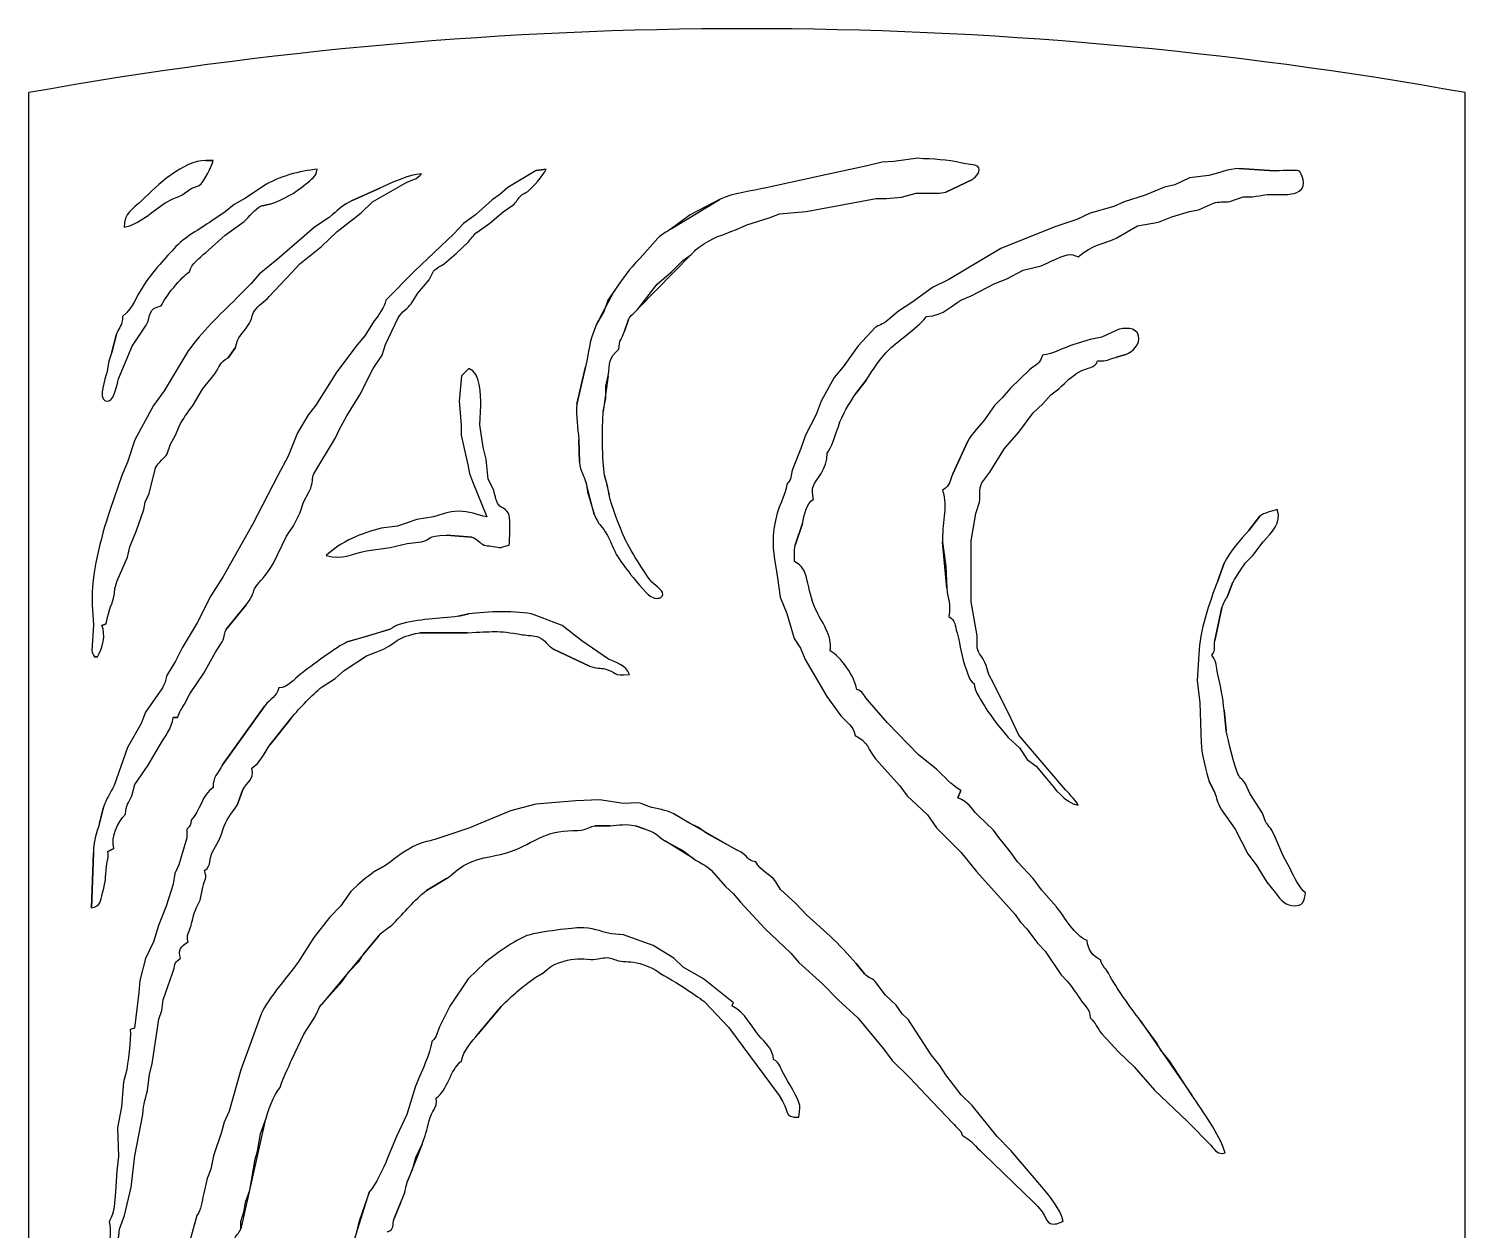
# Model space of a CAD drawing. Header units: inches. Extents: x -30 to 210, y -30 to 170.
# Drawn here: x 150 to 210, y 119.8 to 170 of the extents above; entities that cross this region are included whole.
import ezdxf

# ---------------------------------------------------------------- set-up
doc = ezdxf.new("R2010")
doc.units = ezdxf.units.IN
doc.header["$MEASUREMENT"] = 0

# ---------------------------------------------------------------- blocks, each defined once
blk = doc.blocks.new('2018-03-03 Embellishment 04')
at = {"color": 7}
for p, q in [((66.01723, 1905.247924), (62.01723, 1905.247924)), ((62.01723, 1905.247924), (62.01723, 1905.247924)), ((62.01723, 1905.247924), (66.01723, 1905.247924)), ((426.017232, 1904.207924), (418.017232, 1902.271924)), ((432.417232, 1904.671924), (426.017232, 1904.207924)), ((445.217232, 1906.343924), (432.417232, 1904.671924)), ((239.753232, 1899.759924), (224.601232, 1890.671924)), ((245.217232, 1900.447924), (239.753232, 1899.759924)), ((239.753232, 1899.759924), (245.217232, 1900.447924)), ((239.753232, 1899.759924), (239.753232, 1899.759924)), ((395.617232, 1897.471924), (363.617232, 1890.407924)), ((418.017232, 1902.271924), (395.617232, 1897.471924)), ((460.417232, 1888.207924), (474.777232, 1895.023924)), ((474.777232, 1895.023924), (460.417232, 1888.207924)), ((591.617232, 1895.807924), (583.617232, 1892.007924)), ((602.017232, 1897.167924), (591.617232, 1895.807924)), ((637.217232, 1899.543924), (618.017232, 1900.911924)), ((618.017232, 1900.911924), (637.217232, 1899.543924)), ((49.14523, 1886.583924), (54.08923, 1890.175924)), ((54.08923, 1890.175924), (58.42523, 1891.679924)), ((93.217232, 1891.567924), (83.393232, 1884.895924)), ((93.217232, 1891.567924), (93.217232, 1891.567924)), ((93.217232, 1891.567924), (93.217232, 1891.567924)), ((155.617232, 1890.199924), (140.417232, 1883.511924)), ((140.417232, 1883.511924), (155.617232, 1890.199924)), ((151.785232, 1882.831924), (169.217232, 1893.023924)), ((155.617232, 1890.199924), (155.617232, 1890.199924)), ((155.617232, 1890.199924), (155.617232, 1890.199924)), ((224.601232, 1890.671924), (220.321232, 1886.943924)), ((436.417232, 1885.391924), (444.417232, 1887.519924)), ((444.417232, 1887.519924), (455.617232, 1887.519924)), ((578.017232, 1890.751924), (567.617232, 1886.559924)), ((583.617232, 1892.007924), (578.017232, 1890.751924)), ((77.28923, 1881.543924), (72.34523, 1877.583924)), ((83.393232, 1884.895924), (77.28923, 1881.543924)), ((91.649232, 1880.567924), (96.417232, 1881.695924)), ((96.417232, 1881.695924), (91.649232, 1880.567924)), ((145.665232, 1876.959924), (151.785232, 1882.831924)), ((216.081232, 1884.071924), (207.257232, 1875.855924)), ((220.321232, 1886.943924), (216.081232, 1884.071924)), ((222.017232, 1877.543924), (227.345232, 1881.079924)), ((312.417232, 1868.335924), (338.817232, 1884.423924)), ((338.817232, 1884.423924), (322.817232, 1875.919924)), ((385.217232, 1877.655924), (422.817232, 1884.711924)), ((422.817232, 1884.711924), (428.417232, 1884.711924)), ((428.417232, 1884.711924), (436.417232, 1885.391924)), ((550.817232, 1880.439924), (538.017232, 1876.871924)), ((556.417232, 1882.951924), (550.817232, 1880.439924)), ((567.617232, 1886.559924), (556.417232, 1882.951924)), ((596.417232, 1878.679924), (604.417232, 1882.287924)), ((613.217232, 1883.151924), (620.417232, 1885.559924)), ((620.417232, 1885.559924), (625.217232, 1885.559924)), ((72.34523, 1877.583924), (65.21723, 1872.679924)), ((72.41723, 1864.943924), (82.593232, 1872.335924)), ((128.385232, 1874.527924), (120.553232, 1869.287924)), ((132.753232, 1866.959924), (145.665232, 1876.959924)), ((207.257232, 1875.855924), (200.769232, 1871.223924)), ((214.817232, 1871.391924), (222.017232, 1877.543924)), ((322.817232, 1875.919924), (312.417232, 1868.335924)), ((353.217232, 1870.599924), (365.217232, 1874.335924)), ((365.217232, 1874.335924), (370.817232, 1876.415924)), ((370.817232, 1876.415924), (385.217232, 1877.655924)), ((530.817232, 1873.431924), (519.617232, 1869.727924)), ((538.017232, 1876.871924), (530.817232, 1873.431924)), ((563.617232, 1869.935924), (574.817232, 1872.015924)), ((574.817232, 1872.015924), (582.017232, 1874.775924)), ((582.017232, 1874.775924), (591.617232, 1877.727924)), ((591.617232, 1877.727924), (596.417232, 1878.679924)), ((61.89723, 1855.527924), (72.41723, 1864.943924)), ((114.937232, 1864.479924), (100.401232, 1851.935924)), ((120.553232, 1869.287924), (114.937232, 1864.479924)), ((124.281232, 1858.847924), (132.753232, 1866.959924)), ((195.481232, 1865.711924), (174.249232, 1845.639924)), ((200.769232, 1871.223924), (195.481232, 1865.711924)), ((207.993232, 1866.671924), (214.817232, 1871.391924)), ((347.617232, 1868.023924), (353.217232, 1870.599924)), ((519.617232, 1869.727924), (494.817232, 1859.687924)), ((552.417232, 1863.519924), (563.617232, 1869.935924)), ((112.649232, 1849.623924), (124.281232, 1858.847924)), ((196.729232, 1855.071924), (203.329232, 1861.375924)), ((305.353232, 1863.439924), (295.545232, 1852.447924)), ((295.545232, 1852.447924), (305.353232, 1863.439924)), ((490.017232, 1857.879924), (462.017232, 1841.095924)), ((494.817232, 1859.687924), (490.017232, 1857.879924)), ((552.417232, 1863.519924), (552.417232, 1863.519924)), ((552.417232, 1863.519924), (552.417232, 1863.519924)), ((100.401232, 1851.935924), (90.633232, 1843.903924)), ((108.193232, 1844.671924), (112.649232, 1849.623924)), ((190.481232, 1849.679924), (196.729232, 1855.071924)), ((323.089232, 1854.447924), (295.025232, 1825.77593)), ((312.689232, 1845.247924), (318.817232, 1851.407924)), ((318.817232, 1851.407924), (323.089232, 1854.447924)), ((502.017232, 1846.063924), (511.617232, 1848.551924)), ((90.633232, 1843.903924), (86.465232, 1838.983932)), ((96.121232, 1831.879924), (108.193232, 1844.671924)), ((174.249232, 1845.639924), (158.817232, 1830.047932)), ((176.113232, 1833.823924), (182.137232, 1840.919924)), ((182.137232, 1840.919924), (184.593232, 1845.623924)), ((304.905232, 1838.679924), (312.689232, 1845.247924)), ((462.017232, 1841.095924), (453.217232, 1836.735932)), ((486.817232, 1839.015932), (493.217232, 1841.383932)), ((493.217232, 1841.383932), (502.017232, 1846.063924)), ((86.465232, 1838.983932), (78.59323, 1830.983924)), ((172.601232, 1828.007932), (176.113232, 1833.823924)), ((272.137232, 1816.43993), (281.873232, 1834.879932)), ((281.873232, 1834.879932), (278.369232, 1829.911924)), ((295.025232, 1825.77593), (304.905232, 1838.679924)), ((453.217232, 1836.735932), (442.009232, 1828.735924)), ((473.945232, 1832.295932), (486.817232, 1839.015932)), ((278.369232, 1829.911924), (276.313232, 1823.67993)), ((442.009232, 1828.735924), (434.817232, 1824.135922)), ((468.425232, 1829.903924), (473.945232, 1832.295932)), ((152.697232, 1818.84793), (147.585232, 1810.847922)), ((158.801232, 1806.04793), (165.457232, 1820.415922)), ((276.313232, 1823.67993), (272.137232, 1816.43993)), ((287.449232, 1813.247922), (289.449232, 1819.57593)), ((289.449232, 1819.57593), (287.449232, 1813.247922)), ((434.817232, 1824.135922), (429.217232, 1819.23193)), ((13.94523, 1811.647922), (11.44123, 1802.047922)), ((11.44123, 1802.047922), (13.94523, 1811.647922)), ((22.28123, 1805.21593), (29.84123, 1816.44793)), ((147.585232, 1810.847922), (143.417232, 1805.97593)), ((287.449232, 1813.247922), (287.449232, 1813.247922)), ((287.449232, 1813.247922), (287.449232, 1813.247922)), ((422.385232, 1815.18393), (413.105232, 1805.47193)), ((544.417232, 1810.12793), (538.017232, 1808.831922)), ((552.417232, 1813.879922), (544.417232, 1810.12793)), ((15.02523, 1787.64793), (22.28123, 1805.21593)), ((52.44123, 1802.623922), (39.52123, 1781.24793)), ((74.01723, 1798.84793), (78.01723, 1804.447922)), ((78.01723, 1804.447922), (74.01723, 1798.84793)), ((143.417232, 1805.97593), (132.529232, 1791.423922)), ((156.969232, 1800.447922), (158.801232, 1806.04793)), ((413.105232, 1805.47193), (405.081232, 1794.07993)), ((538.017232, 1808.831922), (529.217232, 1806.18393)), ((152.089232, 1793.247922), (156.969232, 1800.447922)), ((552.193232, 1799.37593), (557.225232, 1800.695922)), ((557.225232, 1800.695922), (552.193232, 1799.37593)), ((552.193232, 1799.37593), (552.193232, 1799.37593)), ((552.193232, 1799.37593), (552.193232, 1799.37593)), ((60.18523, 1782.015922), (66.85723, 1790.30393)), ((132.529232, 1791.423922), (121.201232, 1773.383922)), ((144.945232, 1779.07193), (152.089232, 1793.247922)), ((199.617232, 1789.247922), (198.321232, 1775.647922)), ((203.617232, 1793.247922), (199.617232, 1789.247922)), ((266.457232, 1794.04793), (261.761232, 1774.04793)), ((261.761232, 1774.04793), (266.457232, 1794.04793)), ((278.673232, 1789.247922), (275.953232, 1770.04793)), ((277.281232, 1783.64793), (278.673232, 1789.247922)), ((400.241232, 1788.37593), (393.313232, 1775.647922)), ((405.081232, 1794.07993), (400.241232, 1788.37593)), ((411.905232, 1779.64793), (417.473232, 1786.847922)), ((417.473232, 1786.847922), (411.905232, 1779.64793)), ((505.321232, 1792.43993), (495.185232, 1782.615922)), ((39.52123, 1781.24793), (33.82523, 1773.247922)), ((54.83323, 1772.91193), (60.18523, 1782.015922)), ((137.961232, 1767.64793), (144.945232, 1779.07193)), ((277.281232, 1777.24793), (277.281232, 1783.64793)), ((495.185232, 1782.615922), (490.681232, 1777.31993)), ((512.625232, 1774.24793), (516.913232, 1778.98393)), ((516.913232, 1778.98393), (521.161232, 1782.255922)), ((33.82523, 1773.247922), (23.82523, 1754.84793)), ((121.201232, 1773.383922), (117.225232, 1768.41593)), ((198.321232, 1775.647922), (199.441232, 1762.84793)), ((209.513232, 1762.84793), (210.017232, 1773.247922)), ((275.953232, 1770.04793), (277.281232, 1777.24793)), ((393.313232, 1775.647922), (390.561232, 1768.44793)), ((486.529232, 1773.247922), (481.577232, 1766.18393)), ((490.681232, 1777.31993), (486.529232, 1773.247922)), ((507.353232, 1769.239922), (512.625232, 1774.24793)), ((117.225232, 1768.41593), (111.369232, 1758.51193)), ((133.913232, 1760.51993), (137.961232, 1767.64793)), ((390.561232, 1768.44793), (384.809232, 1757.24793)), ((499.617232, 1758.84793), (507.353232, 1769.239922)), ((42.90523, 1752.44793), (45.71323, 1757.24793)), ((45.71323, 1757.24793), (47.69723, 1762.047922)), ((111.369232, 1758.51193), (106.321232, 1746.04793)), ((120.201232, 1736.55193), (131.745232, 1755.807922)), ((131.745232, 1755.807922), (133.913232, 1760.51993)), ((199.441232, 1762.84793), (199.441232, 1757.24793)), ((199.441232, 1757.24793), (203.113232, 1741.24793)), ((211.225232, 1750.847922), (209.513232, 1762.84793)), ((384.809232, 1757.24793), (382.297232, 1750.04793)), ((491.993232, 1750.04793), (499.617232, 1758.84793)), ((23.82523, 1754.84793), (19.88123, 1742.84793)), ((41.20923, 1747.18393), (42.90523, 1752.44793)), ((212.897232, 1744.447922), (211.225232, 1750.847922)), ((262.745232, 1754.84793), (263.177232, 1742.84793)), ((263.177232, 1742.84793), (262.745232, 1754.84793)), ((382.297232, 1750.04793), (377.825232, 1738.84793)), ((472.233232, 1754.04793), (464.153232, 1736.44793)), ((464.153232, 1736.44793), (472.233232, 1754.04793)), ((484.097232, 1737.36793), (491.993232, 1750.04793)), ((19.88123, 1742.84793), (16.76923, 1735.647922)), ((106.321232, 1746.04793), (100.673232, 1735.647922)), ((203.113232, 1741.24793), (203.961232, 1736.67193)), ((214.065232, 1733.583922), (212.897232, 1744.447922)), ((16.76923, 1735.647922), (10.41723, 1717.24793)), ((31.56123, 1725.97593), (34.95323, 1739.64793)), ((100.673232, 1735.647922), (87.177232, 1709.24793)), ((203.961232, 1736.67193), (205.601232, 1732.41593)), ((205.601232, 1732.41593), (213.217232, 1713.247922)), ((216.689232, 1728.44793), (214.065232, 1733.583922)), ((278.289232, 1730.07993), (276.681232, 1735.647922)), ((276.681232, 1735.647922), (279.105232, 1725.11193)), ((479.809232, 1731.63993), (484.097232, 1737.36793)), ((29.40123, 1721.24793), (31.56123, 1725.97593)), ((114.649232, 1721.21593), (117.697232, 1726.919922)), ((266.689232, 1731.64793), (267.521232, 1726.847922)), ((271.073232, 1714.84793), (266.689232, 1731.64793)), ((267.521232, 1726.847922), (271.073232, 1714.84793)), ((279.105232, 1725.11193), (278.289232, 1730.07993)), ((24.68123, 1706.04793), (28.56123, 1717.24793)), ((28.56123, 1717.24793), (29.40123, 1721.24793)), ((112.825232, 1715.647922), (114.649232, 1721.21593)), ((476.465232, 1715.07193), (478.433232, 1721.24793)), ((87.177232, 1709.24793), (71.25723, 1681.23993)), ((109.129232, 1708.44793), (112.825232, 1715.647922)), ((175.617232, 1711.95193), (165.217232, 1708.24793)), ((184.641232, 1713.391922), (175.617232, 1711.95193)), ((225.313232, 1714.03193), (225.313232, 1714.03193)), ((225.313232, 1714.03193), (225.313232, 1714.03193)), ((379.249232, 1698.04793), (383.281232, 1709.71193)), ((383.281232, 1709.71193), (379.249232, 1698.04793)), ((474.049232, 1700.44793), (476.465232, 1715.07193)), ((629.425232, 1713.63993), (623.545232, 1706.04793)), ((623.545232, 1706.04793), (629.425232, 1713.63993)), ((629.425232, 1713.63993), (629.425232, 1713.63993)), ((629.425232, 1713.63993), (629.425232, 1713.63993)), ((21.07323, 1697.23993), (24.68123, 1706.04793)), ((98.345232, 1688.44793), (105.481232, 1702.84793)), ((105.481232, 1702.84793), (109.129232, 1708.44793)), ((165.217232, 1708.24793), (156.417232, 1707.17593)), ((191.617232, 1703.49593), (205.217232, 1702.39993)), ((205.217232, 1702.39993), (191.617232, 1703.49593)), ((19.78523, 1691.64793), (21.07323, 1697.23993)), ((148.417232, 1694.99193), (161.217232, 1696.81593)), ((161.217232, 1696.81593), (170.353232, 1698.99193)), ((170.353232, 1698.99193), (178.017232, 1699.887922)), ((458.657232, 1699.64793), (460.281232, 1686.84793)), ((460.825232, 1674.84793), (458.657232, 1699.64793)), ((474.049232, 1678.04793), (474.049232, 1700.44793)), ((625.577232, 1692.58393), (631.161232, 1699.871922)), ((14.29723, 1678.81593), (19.78523, 1691.64793)), ((460.281232, 1686.84793), (460.825232, 1674.84793)), ((610.113232, 1688.44793), (606.809232, 1678.84793)), ((606.809232, 1678.84793), (610.113232, 1688.44793)), ((621.577232, 1688.37593), (625.577232, 1692.58393)), ((71.25723, 1681.23993), (64.76123, 1670.847922)), ((369.825232, 1680.44793), (371.217232, 1670.04793)), ((64.76123, 1670.847922), (57.27323, 1656.31193)), ((474.049232, 1672.44793), (474.049232, 1678.04793)), ((474.049232, 1667.64793), (474.049232, 1672.44793)), ((612.185232, 1671.07193), (614.481232, 1677.24793)), ((614.481232, 1677.24793), (612.185232, 1671.07193)), ((0.76923, 1666.04793), (1.44123, 1655.13593)), ((73.27323, 1653.18393), (83.705232, 1666.04793)), ((83.705232, 1666.04793), (73.27323, 1653.18393)), ((371.217232, 1670.04793), (374.745232, 1661.24793)), ((477.297232, 1649.24793), (474.049232, 1667.64793)), ((605.153232, 1646.81593), (609.033232, 1664.44793)), ((609.033232, 1664.44793), (605.153232, 1646.81593)), ((1.44123, 1655.13593), (0.55323, 1641.24793)), ((6.01723, 1654.84793), (8.41723, 1655.64793)), ((8.41723, 1655.64793), (6.01723, 1654.84793)), ((57.27323, 1656.31193), (49.24923, 1642.84793)), ((203.617232, 1661.07993), (198.017232, 1659.81593)), ((198.017232, 1659.81593), (203.617232, 1661.07993)), ((253.881232, 1654.77593), (238.817232, 1660.61593)), ((374.745232, 1661.24793), (378.729232, 1647.88793)), ((138.017232, 1645.95193), (161.145232, 1652.87993)), ((148.417232, 1648.95193), (138.017232, 1645.95193)), ((161.145232, 1652.87993), (148.417232, 1648.95193)), ((177.217232, 1650.96793), (202.889232, 1650.96793)), ((202.889232, 1650.96793), (177.217232, 1650.96793)), ((264.409232, 1646.55993), (253.881232, 1654.77593)), ((378.729232, 1647.88793), (382.121232, 1642.71193)), ((477.297232, 1642.87993), (477.297232, 1649.24793)), ((49.24923, 1642.84793), (45.60123, 1635.64793)), ((60.95323, 1629.25593), (67.25723, 1640.44793)), ((67.25723, 1640.44793), (70.77723, 1646.04793)), ((148.417232, 1638.46393), (156.417232, 1641.51193)), ((249.225232, 1642.10393), (268.489232, 1632.85593)), ((268.489232, 1632.85593), (249.225232, 1642.10393)), ((278.849232, 1636.76793), (264.409232, 1646.55993)), ((382.121232, 1642.71193), (384.633232, 1636.44793)), ((2.01723, 1638.04793), (3.61723, 1638.04793)), ((3.61723, 1638.04793), (2.01723, 1638.04793)), ((45.60123, 1635.64793), (41.14523, 1628.22393)), ((136.417232, 1630.63993), (148.417232, 1638.46393)), ((278.849232, 1636.76793), (278.849232, 1636.76793)), ((278.849232, 1636.76793), (278.849232, 1636.76793)), ((384.633232, 1636.44793), (396.217232, 1616.58393)), ((483.473232, 1628.47993), (482.049232, 1633.24793)), ((596.545232, 1639.42393), (595.649232, 1625.23993)), ((53.32923, 1618.04793), (60.95323, 1629.25593)), ((124.641232, 1621.87193), (131.617232, 1626.35993)), ((131.617232, 1626.35993), (136.417232, 1630.63993)), ((486.225232, 1623.51193), (483.473232, 1628.47993)), ((595.649232, 1625.23993), (597.081232, 1613.24793)), ((38.59323, 1621.24793), (29.59323, 1608.11193)), ((50.51323, 1612.44793), (53.32923, 1618.04793)), ((396.217232, 1616.58393), (403.817232, 1606.28793)), ((495.729232, 1604.22393), (486.225232, 1623.51193)), ((93.809232, 1611.56793), (71.03323, 1579.86393)), ((71.03323, 1579.86393), (93.809232, 1611.56793)), ((429.025232, 1602.51193), (418.129232, 1614.84793)), ((597.081232, 1613.24793), (597.865232, 1591.64793)), ((611.353232, 1598.04793), (610.185232, 1609.24793)), ((610.185232, 1609.24793), (611.353232, 1598.04793)), ((27.12923, 1602.04793), (19.90523, 1589.21593)), ((29.59323, 1608.11193), (27.12923, 1602.04793)), ((44.41723, 1605.24793), (46.81723, 1605.24793)), ((46.81723, 1605.24793), (44.41723, 1605.24793)), ((96.585232, 1590.81593), (107.913232, 1605.03193)), ((107.913232, 1605.03193), (96.585232, 1590.81593)), ((445.585232, 1585.25593), (429.025232, 1602.51193)), ((499.601232, 1595.71993), (495.729232, 1604.22393)), ((494.153232, 1594.28793), (500.009232, 1588.95193)), ((523.681232, 1567.55993), (499.601232, 1595.71993)), ((19.90523, 1589.21593), (12.57723, 1568.67193)), ((30.88923, 1579.65593), (37.01723, 1590.04793)), ((500.009232, 1588.95193), (504.225232, 1582.64793)), ((23.85723, 1569.24793), (30.88923, 1579.65593)), ((422.449232, 1582.98393), (435.521232, 1568.44793)), ((455.257232, 1577.54393), (445.585232, 1585.25593)), ((504.225232, 1582.64793), (508.921232, 1579.15993)), ((508.921232, 1579.15993), (514.593232, 1572.44793)), ((602.185232, 1570.84793), (604.929232, 1565.24793)), ((604.929232, 1565.24793), (602.185232, 1570.84793)), ((22.14523, 1563.18393), (23.85723, 1569.24793)), ((78.77723, 1558.05593), (81.793232, 1566.04793)), ((81.793232, 1566.04793), (78.77723, 1558.05593)), ((435.521232, 1568.44793), (439.481232, 1563.19193)), ((439.481232, 1563.19193), (450.505232, 1552.87993)), ((466.817232, 1562.04793), (468.417232, 1566.04793)), ((468.417232, 1566.04793), (466.817232, 1562.04793)), ((624.001232, 1564.44793), (621.897232, 1569.21593)), ((630.873232, 1553.71193), (624.001232, 1564.44793)), ((6.93723, 1557.11193), (4.83323, 1548.44793)), ((4.83323, 1548.44793), (6.93723, 1557.11193)), ((226.017232, 1555.05593), (203.617232, 1545.79993)), ((239.617232, 1558.63193), (226.017232, 1555.05593)), ((261.217232, 1560.44793), (239.617232, 1558.63193)), ((274.009232, 1560.92793), (261.217232, 1560.44793)), ((286.817232, 1558.99993), (274.009232, 1560.92793)), ((294.817232, 1559.39993), (286.817232, 1558.99993)), ((608.793232, 1555.67993), (616.185232, 1545.24793)), ((271.385232, 1546.94393), (279.617232, 1546.94393)), ((279.617232, 1546.94393), (271.385232, 1546.94393)), ((293.217232, 1546.94393), (298.017232, 1545.39193)), ((298.017232, 1545.39193), (293.217232, 1546.94393)), ((322.017232, 1548.51993), (313.881232, 1553.50393)), ((313.881232, 1553.50393), (347.753232, 1534.11993)), ((327.281232, 1546.10393), (322.017232, 1548.51993)), ((450.505232, 1552.87993), (455.361232, 1545.98393)), ((486.041232, 1544.60793), (477.585232, 1552.68793)), ((632.401232, 1549.37593), (630.873232, 1553.71193)), ((51.76123, 1540.58393), (47.50523, 1526.04793)), ((51.76123, 1545.24793), (51.76123, 1540.58393)), ((203.617232, 1545.79993), (185.217232, 1539.54393)), ((331.625232, 1542.92793), (327.281232, 1546.10393)), ((347.753232, 1534.11993), (331.625232, 1542.92793)), ((455.361232, 1545.98393), (468.385232, 1532.879938)), ((488.825232, 1540.64793), (486.041232, 1544.60793)), ((495.049232, 1533.18393), (488.825232, 1540.64793)), ((616.185232, 1545.24793), (622.897232, 1531.87193)), ((641.945152, 1530.84793), (637.193232, 1542.04793)), ((1.47323, 1532.43993), (0.41723, 1502.84793)), ((0.41723, 1502.84793), (1.47323, 1532.43993)), ((9.21723, 1533.24793), (12.41723, 1534.84793)), ((12.41723, 1534.84793), (9.21723, 1533.24793)), ((309.441232, 1538.75193), (318.817232, 1533.71193)), ((324.753232, 1529.12793), (309.441232, 1538.75193)), ((318.817232, 1533.71193), (324.753232, 1529.12793)), ((347.753232, 1534.11993), (347.753232, 1534.11993)), ((347.753232, 1534.11993), (347.753232, 1534.11993)), ((468.385232, 1532.879938), (476.889232, 1522.38393)), ((499.033232, 1527.61593), (495.049232, 1533.18393)), ((622.897232, 1531.87193), (627.417232, 1526.05593)), ((47.50523, 1526.04793), (45.23323, 1521.24793)), ((158.817232, 1525.75193), (153.353232, 1522.71193)), ((153.353232, 1522.71193), (158.817232, 1525.75193)), ((507.337232, 1518.62393), (499.033232, 1527.61593)), ((627.417232, 1526.05593), (633.185232, 1516.58393)), ((645.873232, 1523.64793), (641.945152, 1530.84793)), ((45.23323, 1521.24793), (44.34523, 1515.64793)), ((180.753232, 1512.14393), (191.617232, 1518.55193)), ((191.617232, 1518.55193), (180.753232, 1512.14393)), ((333.953232, 1523.15993), (341.745232, 1514.30393)), ((371.281232, 1512.67193), (368.889232, 1516.87993)), ((476.889232, 1522.38393), (497.761232, 1499.27993)), ((511.785232, 1512.44793), (507.337232, 1518.62393)), ((633.185232, 1516.58393), (637.905232, 1510.83993)), ((44.34523, 1515.64793), (40.72923, 1503.64793)), ((58.96123, 1506.91993), (60.44923, 1514.04793)), ((341.745232, 1514.30393), (345.825232, 1510.599938)), ((345.825232, 1510.599938), (349.777232, 1505.88793)), ((379.585232, 1505.17593), (371.281232, 1512.67193)), ((519.921232, 1503.31193), (511.785232, 1512.44793)), ((40.72923, 1503.64793), (36.55323, 1493.24793)), ((56.81723, 1502.71193), (58.96123, 1506.91993)), ((134.649232, 1503.983938), (128.649232, 1497.58393)), ((349.777232, 1505.88793), (362.953232, 1491.64793)), ((385.289232, 1498.98393), (379.585232, 1505.17593)), ((36.55323, 1493.24793), (33.88923, 1484.44793)), ((128.649232, 1497.58393), (120.105232, 1486.84793)), ((398.017232, 1487.51193), (385.289232, 1498.98393)), ((497.761232, 1499.27993), (500.321232, 1495.25593)), ((500.321232, 1495.25593), (503.945232, 1491.50393)), ((120.105232, 1486.84793), (112.649232, 1474.983938)), ((154.961232, 1487.63193), (124.249232, 1450.84793)), ((146.809232, 1477.91193), (154.961232, 1487.63193)), ((286.817232, 1488.231938), (280.417232, 1488.85593)), ((302.745232, 1482.54393), (286.817232, 1488.231938)), ((362.953232, 1491.64793), (376.889232, 1478.37593)), ((503.945232, 1491.50393), (509.801232, 1483.783938)), ((33.88923, 1484.44793), (29.46523, 1475.63993)), ((144.569232, 1474.18393), (146.809232, 1477.91193)), ((313.913232, 1475.72793), (302.745232, 1482.54393)), ((376.889232, 1478.37593), (381.257232, 1473.31993)), ((509.801232, 1483.783938), (513.889232, 1479.543938)), ((513.889232, 1479.543938), (522.209232, 1467.01593)), ((29.46523, 1475.63993), (26.40123, 1463.783938)), ((139.025232, 1468.439938), (144.569232, 1474.18393)), ((212.257232, 1473.18393), (203.257232, 1464.55993)), ((318.921232, 1470.86393), (313.913232, 1475.72793)), ((329.945232, 1464.55993), (318.921232, 1470.86393)), ((381.257232, 1473.31993), (394.001232, 1461.92793)), ((416.569232, 1467.23193), (412.105232, 1472.791938)), ((412.105232, 1472.791938), (416.569232, 1467.23193)), ((26.40123, 1463.783938), (25.97723, 1457.247938)), ((39.01723, 1453.38393), (44.08923, 1467.71993)), ((124.249232, 1450.84793), (135.177232, 1462.98393)), ((135.177232, 1462.98393), (139.025232, 1468.439938)), ((203.257232, 1464.55993), (193.417232, 1449.81593)), ((239.153232, 1465.13593), (243.281232, 1467.55993)), ((243.281232, 1467.55993), (239.153232, 1465.13593)), ((346.017232, 1451.64793), (329.945232, 1464.55993)), ((329.945232, 1464.55993), (329.945232, 1464.55993)), ((394.001232, 1461.92793), (402.369232, 1453.38393)), ((427.937232, 1455.78393), (422.313232, 1463.19993)), ((522.209232, 1467.01593), (525.609232, 1463.38393)), ((25.97723, 1457.247938), (23.61723, 1438.04793)), ((433.641232, 1450.367938), (427.937232, 1455.78393)), ((36.62523, 1442.84793), (38.26523, 1447.63993)), ((38.26523, 1447.63993), (39.01723, 1453.38393)), ((193.417232, 1449.81593), (187.777232, 1438.84793)), ((208.617232, 1434.919938), (220.961232, 1449.71193)), ((220.961232, 1449.71193), (208.617232, 1434.919938)), ((330.881232, 1451.84793), (343.329232, 1438.60793)), ((345.217232, 1450.04793), (346.017232, 1451.64793)), ((402.369232, 1453.38393), (412.929232, 1443.543938)), ((436.809232, 1445.751938), (433.641232, 1450.367938)), ((33.12123, 1418.847938), (36.62523, 1442.84793)), ((92.001232, 1446.047938), (80.865232, 1415.64793)), ((114.713232, 1434.839938), (120.617232, 1443.983938)), ((187.777232, 1438.84793), (185.777232, 1433.39193)), ((343.329232, 1438.60793), (370.641232, 1401.823938)), ((412.929232, 1443.543938), (426.785232, 1426.83993)), ((440.289232, 1442.56793), (436.809232, 1445.751938)), ((452.553232, 1423.719938), (440.289232, 1442.56793)), ((573.817232, 1430.319938), (565.209232, 1442.01593)), ((565.209232, 1442.01593), (592.817232, 1402.04793)), ((23.61723, 1438.04793), (21.21723, 1437.247938)), ((108.345232, 1421.239938), (114.713232, 1434.839938)), ((544.305232, 1434.983938), (553.273232, 1425.24793)), ((426.785232, 1426.83993), (431.473232, 1420.58393)), ((457.113232, 1418.02393), (452.553232, 1423.719938)), ((553.273232, 1425.24793), (561.809232, 1417.199938)), ((576.009232, 1426.37593), (573.817232, 1430.319938)), ((580.769232, 1420.44793), (576.009232, 1426.37593)), ((31.75323, 1413.24793), (33.12123, 1418.847938)), ((80.865232, 1415.64793), (74.47323, 1393.38393)), ((431.473232, 1420.58393), (440.993232, 1411.31193)), ((460.305232, 1412.911938), (457.113232, 1418.02393)), ((561.809232, 1417.199938), (572.761232, 1404.67193)), ((592.817232, 1402.04793), (580.769232, 1420.44793)), ((17.64923, 1409.24793), (16.64923, 1395.64793)), ((18.93723, 1413.71193), (17.64923, 1409.24793)), ((30.52123, 1404.44793), (31.75323, 1413.24793)), ((440.993232, 1411.31193), (449.585232, 1402.11193)), ((468.633232, 1402.17593), (460.305232, 1412.911938)), ((174.889232, 1406.84793), (170.185232, 1391.64793)), ((449.585232, 1402.11193), (464.081232, 1386.87993)), ((474.481232, 1396.439938), (468.633232, 1402.17593)), ((572.761232, 1404.67193), (590.505232, 1387.807938)), ((16.64923, 1395.64793), (14.52123, 1384.44793)), ((74.47323, 1393.38393), (71.88923, 1387.41593)), ((488.041232, 1379.79993), (474.481232, 1396.439938)), ((14.52123, 1384.44793), (14.96123, 1368.91193)), ((23.72123, 1369.24793), (28.16123, 1391.64793)), ((71.88923, 1387.41593), (70.49723, 1382.04793)), ((93.817232, 1387.647938), (80.793232, 1330.047938)), ((91.417232, 1381.247938), (93.817232, 1387.647938)), ((170.185232, 1391.64793), (164.601232, 1379.647938)), ((590.505232, 1387.807938), (603.009232, 1374.983938)), ((70.49723, 1382.04793), (66.09723, 1369.24793)), ((89.841232, 1371.78393), (91.417232, 1381.247938)), ((164.601232, 1379.647938), (159.689232, 1367.647938)), ((495.337232, 1372.111938), (488.041232, 1379.79993)), ((14.96123, 1368.91193), (14.15323, 1361.247938)), ((21.84923, 1352.447938), (23.72123, 1369.24793)), ((66.09723, 1369.24793), (64.67323, 1362.07993)), ((88.561232, 1367.575938), (89.841232, 1371.78393)), ((178.513232, 1375.67993), (170.529232, 1355.64793)), ((175.097232, 1368.439938), (178.513232, 1375.67993)), ((480.449232, 1370.631938), (507.561232, 1344.39193)), ((507.561232, 1344.39193), (480.449232, 1370.631938)), ((512.081232, 1352.583938), (495.337232, 1372.111938)), ((14.15323, 1361.247938), (13.28123, 1350.047938)), ((64.67323, 1362.07993), (62.76923, 1357.111938)), ((85.697232, 1350.84793), (88.561232, 1367.575938)), ((170.529232, 1355.64793), (173.185232, 1362.04793)), ((173.185232, 1362.04793), (175.097232, 1368.439938)), ((62.76923, 1357.111938), (60.69723, 1348.447938)), ((18.24923, 1337.247938), (21.84923, 1352.447938)), ((83.321232, 1344.44793), (85.697232, 1350.84793)), ((131.617232, 1290.97593), (150.017232, 1350.047938)), ((150.017232, 1350.047938), (144.457232, 1334.079938)), ((80.793232, 1334.047938), (82.721232, 1339.647938)), ((82.721232, 1339.647938), (83.321232, 1344.44793)), ((163.361232, 1335.64793), (166.889232, 1344.44793)), ((166.889232, 1344.44793), (163.361232, 1335.64793)), ((15.70523, 1330.391938), (18.24923, 1337.247938)), ((57.21723, 1337.247938), (52.18523, 1318.847938)), ((80.793232, 1330.047938), (80.793232, 1334.047938)), ((144.457232, 1334.079938), (141.625232, 1322.847938))]:
    blk.add_line(p, q, dxfattribs=at)
for points in [[(62.01723, 1905.247924), (49.93723, 1905.167924), (35.69723, 1891.807924), (27.54523, 1883.663924)], [(58.42523, 1891.679924), (60.83323, 1893.303924), (65.40123, 1902.295924), (66.01723, 1905.247924)], [(469.217232, 1903.783924), (460.425232, 1905.823924), (454.049232, 1905.775924), (445.217232, 1906.343924)], [(477.505232, 1902.031924), (476.545232, 1902.863924), (470.905232, 1903.391924), (469.217232, 1903.783924)], [(122.017232, 1900.447924), (112.817232, 1899.703924), (101.097232, 1896.423924), (93.217232, 1891.567924)], [(115.617232, 1892.407924), (118.993232, 1895.359924), (121.241232, 1895.863924), (122.017232, 1900.447924)], [(178.017232, 1898.047924), (171.729232, 1897.703924), (161.497232, 1892.943924), (155.617232, 1890.199924)], [(169.217232, 1893.023924), (172.561232, 1894.703924), (175.793232, 1894.959924), (178.017232, 1898.047924)], [(235.273232, 1888.543924), (237.905232, 1890.495924), (243.897232, 1897.415924), (245.217232, 1900.447924)], [(474.777232, 1895.023924), (476.505232, 1896.295924), (479.985232, 1899.887924), (477.505232, 1902.031924)], [(618.017232, 1900.911924), (613.145232, 1900.575924), (606.721232, 1898.311924), (602.017232, 1897.167924)], [(650.545232, 1899.543924), (649.193232, 1900.191924), (639.425232, 1899.623924), (637.217232, 1899.543924)], [(650.545232, 1888.671924), (655.201232, 1891.639924), (651.665232, 1898.631924), (650.545232, 1899.543924)], [(96.417232, 1881.695924), (103.569232, 1884.031924), (109.977232, 1887.463924), (115.617232, 1892.407924)], [(231.193232, 1885.807924), (232.785232, 1887.431924), (233.953232, 1887.559924), (235.273232, 1888.543924)], [(363.617232, 1890.407924), (356.129232, 1888.911924), (345.753232, 1887.503924), (338.817232, 1884.423924)], [(455.617232, 1887.519924), (457.329232, 1887.671924), (458.753232, 1887.663924), (460.417232, 1888.207924)], [(638.017232, 1886.847924), (641.817152, 1886.823924), (647.449232, 1886.519924), (650.545232, 1888.671924)], [(27.54523, 1883.663924), (22.84123, 1878.967924), (17.71323, 1876.855924), (18.01723, 1869.247924)], [(18.01723, 1869.247924), (25.60123, 1870.671924), (33.60923, 1877.959924), (40.10523, 1882.311924)], [(40.10523, 1882.311924), (43.94523, 1884.887924), (46.42523, 1885.047924), (49.14523, 1886.583924)], [(82.593232, 1872.335924), (85.513232, 1874.783924), (88.633232, 1879.479924), (91.649232, 1880.567924)], [(140.417232, 1883.511924), (132.745232, 1879.151924), (134.033232, 1878.975924), (128.385232, 1874.527924)], [(227.345232, 1881.079924), (229.313232, 1882.807924), (229.793232, 1884.391924), (231.193232, 1885.807924)], [(604.417232, 1882.287924), (607.281232, 1883.223924), (610.265232, 1882.559924), (613.217232, 1883.151924)], [(625.217232, 1885.559924), (632.401232, 1886.503924), (629.297232, 1886.911924), (638.017232, 1886.847924)], [(65.21723, 1872.679924), (58.80923, 1868.175924), (50.16923, 1863.807924), (44.88923, 1857.815924)], [(203.329232, 1861.375924), (205.065232, 1863.295924), (205.849232, 1864.847924), (207.993232, 1866.671924)], [(312.417232, 1868.335924), (310.201232, 1866.815924), (307.257232, 1865.191924), (305.353232, 1863.439924)], [(327.689232, 1858.655924), (335.609232, 1864.223924), (339.297232, 1864.679924), (347.617232, 1868.023924)], [(44.88923, 1857.815924), (39.13723, 1851.287924), (32.69723, 1844.591924), (28.00923, 1837.247932)], [(323.089232, 1854.447924), (324.929232, 1856.039924), (325.313232, 1856.983924), (327.689232, 1858.655924)], [(531.617232, 1853.247924), (539.001232, 1860.015924), (546.209232, 1860.439924), (552.417232, 1863.519924)], [(53.21723, 1845.247924), (54.16123, 1849.439924), (58.70523, 1852.855924), (61.89723, 1855.527924)], [(184.593232, 1845.623924), (186.225232, 1847.711924), (188.473232, 1848.135924), (190.481232, 1849.679924)], [(295.545232, 1852.447924), (289.169232, 1845.639924), (286.985232, 1842.495924), (281.873232, 1834.879932)], [(511.617232, 1848.551924), (515.553232, 1849.831924), (523.617232, 1854.791924), (527.617232, 1854.575924)], [(527.617232, 1854.575924), (529.049232, 1854.503924), (530.329232, 1853.807924), (531.617232, 1853.247924)], [(38.01723, 1826.847924), (39.89723, 1831.655924), (48.87323, 1842.615924), (53.21723, 1845.247924)], [(28.00923, 1837.247932), (23.77723, 1830.615932), (23.82523, 1827.031924), (17.21723, 1821.24793)], [(29.84123, 1816.44793), (32.63323, 1821.63193), (30.58523, 1825.63993), (38.01723, 1826.847924)], [(78.59323, 1830.983924), (69.34523, 1822.127922), (60.00923, 1812.99193), (52.44123, 1802.623922)], [(88.265232, 1824.215922), (90.249232, 1827.271924), (93.657232, 1829.311924), (96.121232, 1831.879924)], [(158.817232, 1830.047932), (158.217232, 1825.97593), (155.025232, 1822.199922), (152.697232, 1818.84793)], [(165.457232, 1820.415922), (167.337232, 1823.71993), (170.977232, 1825.92793), (172.601232, 1828.007932)], [(289.449232, 1819.57593), (290.425232, 1821.48793), (293.337232, 1823.71193), (295.025232, 1825.77593)], [(450.017232, 1821.24793), (459.609232, 1821.59993), (464.009232, 1827.751932), (468.425232, 1829.903924)], [(17.21723, 1821.24793), (17.05723, 1815.943922), (15.48923, 1816.151922), (13.94523, 1811.647922)], [(84.825232, 1816.44793), (87.025232, 1819.695922), (86.569232, 1821.59993), (88.265232, 1824.215922)], [(429.217232, 1819.23193), (425.705232, 1816.48793), (424.305232, 1816.73593), (422.385232, 1815.18393)], [(430.025232, 1803.57593), (434.529232, 1807.87193), (447.289232, 1817.03993), (450.017232, 1821.24793)], [(78.01723, 1804.447922), (78.96923, 1810.34393), (81.785232, 1811.98393), (84.825232, 1816.44793)], [(272.137232, 1816.43993), (267.657232, 1805.54393), (268.689232, 1803.87993), (266.457232, 1794.04793)], [(284.417232, 1803.64793), (284.393232, 1808.591922), (285.857232, 1808.863922), (287.449232, 1813.247922)], [(564.137232, 1810.775922), (563.057232, 1815.695922), (556.009232, 1815.271922), (552.417232, 1813.879922)], [(557.225232, 1800.695922), (561.041232, 1802.207922), (565.113232, 1806.29593), (564.137232, 1810.775922)], [(11.44123, 1802.047922), (9.00123, 1795.15993), (10.00923, 1796.76793), (8.62523, 1790.847922)], [(278.673232, 1789.247922), (279.521232, 1796.247922), (278.425232, 1798.263922), (284.417232, 1803.64793)], [(417.473232, 1786.847922), (421.737232, 1793.119922), (424.281232, 1798.087922), (430.025232, 1803.57593)], [(529.217232, 1806.18393), (523.737232, 1804.263922), (518.257232, 1801.10393), (512.417232, 1800.447922)], [(66.85723, 1790.30393), (69.44123, 1794.31193), (69.31323, 1796.49593), (74.01723, 1798.84793)], [(512.417232, 1800.447922), (511.345232, 1795.879922), (508.665232, 1795.20793), (505.321232, 1792.43993)], [(533.217232, 1791.90393), (536.305232, 1793.615922), (540.929232, 1793.359922), (542.017232, 1797.24793)], [(542.017232, 1797.24793), (548.233232, 1797.31193), (546.833232, 1797.655922), (552.193232, 1799.37593)], [(8.62523, 1790.847922), (7.88923, 1787.71993), (3.90523, 1777.639922), (7.86523, 1775.783922)], [(7.86523, 1775.783922), (12.56923, 1773.575922), (14.11323, 1784.903922), (15.02523, 1787.64793)], [(210.017232, 1773.247922), (209.953232, 1779.00793), (210.057232, 1791.055922), (203.617232, 1793.247922)], [(521.161232, 1782.255922), (526.225232, 1786.831922), (526.489232, 1788.15993), (533.217232, 1791.90393)], [(402.497232, 1762.047922), (404.609232, 1768.40793), (408.209232, 1774.11993), (411.905232, 1779.64793)], [(47.69723, 1762.047922), (49.57723, 1766.04793), (52.13723, 1769.45593), (54.83323, 1772.91193)], [(261.761232, 1774.04793), (261.169232, 1767.59193), (262.305232, 1761.25593), (262.745232, 1754.84793)], [(276.681232, 1735.647922), (275.345232, 1743.30393), (275.321232, 1762.023922), (275.953232, 1770.04793)], [(481.577232, 1766.18393), (478.481232, 1762.287922), (474.593232, 1758.43993), (472.233232, 1754.04793)], [(396.417232, 1747.64793), (398.577232, 1749.43193), (401.457232, 1758.94393), (402.497232, 1762.047922)], [(34.95323, 1739.64793), (36.49723, 1742.71993), (40.01723, 1745.11193), (41.20923, 1747.18393)], [(263.177232, 1742.84793), (263.553232, 1737.791922), (265.745232, 1734.96793), (266.689232, 1731.64793)], [(389.049232, 1729.97593), (389.865232, 1732.75993), (396.881232, 1739.32793), (396.417232, 1747.64793)], [(117.697232, 1726.919922), (120.121232, 1732.51193), (118.921232, 1733.71993), (120.201232, 1736.55193)], [(377.825232, 1738.84793), (376.609232, 1735.16793), (377.641232, 1734.16793), (374.817232, 1730.847922)], [(464.153232, 1736.44793), (462.025232, 1731.79193), (463.313232, 1731.143922), (458.657232, 1727.64793)], [(219.561232, 1719.895922), (217.961232, 1722.039922), (217.601232, 1725.95993), (216.689232, 1728.44793)], [(287.321232, 1702.047922), (284.865232, 1707.54393), (280.465232, 1719.37593), (279.105232, 1725.11193)], [(374.817232, 1730.847922), (374.313232, 1724.583922), (369.633232, 1720.087922), (367.849232, 1706.84793)], [(389.049232, 1722.84793), (388.817232, 1725.07193), (388.121232, 1727.78393), (389.049232, 1729.97593)], [(458.657232, 1727.64793), (461.577232, 1718.11193), (458.033232, 1709.19993), (458.657232, 1699.64793)], [(478.433232, 1721.24793), (479.209232, 1725.18393), (477.721232, 1727.89593), (479.809232, 1731.63993)], [(10.41723, 1717.24793), (5.15323, 1700.71193), (0.25723, 1683.56793), (0.76923, 1666.04793)], [(225.313232, 1714.03193), (223.857232, 1718.45593), (221.409232, 1717.42393), (219.561232, 1719.895922)], [(383.281232, 1709.71193), (384.129232, 1714.11993), (385.201232, 1720.25593), (389.049232, 1722.84793)], [(638.817232, 1717.24793), (636.017232, 1716.43193), (631.585232, 1715.511922), (629.425232, 1713.63993)], [(631.161232, 1699.871922), (635.761232, 1704.89593), (641.393152, 1710.04793), (638.817232, 1717.24793)], [(198.017232, 1716.30393), (192.281232, 1716.30393), (189.457232, 1714.54393), (184.641232, 1713.391922)], [(213.217232, 1713.247922), (207.881232, 1714.49593), (203.905232, 1716.30393), (198.017232, 1716.30393)], [(225.313232, 1698.04793), (225.481232, 1700.71993), (226.097232, 1712.05593), (225.313232, 1714.03193)], [(271.073232, 1714.84793), (273.665232, 1708.20793), (274.601232, 1709.49593), (277.017232, 1705.23993)], [(156.417232, 1707.17593), (146.505232, 1704.87193), (134.105232, 1699.65593), (126.817232, 1692.44793)], [(178.017232, 1699.887922), (183.825232, 1701.23193), (180.297232, 1703.16793), (191.617232, 1703.49593)], [(205.217232, 1702.39993), (208.281232, 1701.39193), (209.625232, 1699.04793), (211.753232, 1698.16793)], [(277.017232, 1705.23993), (283.625232, 1693.55993), (279.961232, 1696.17593), (289.633232, 1683.67993)], [(302.161232, 1678.08793), (299.097232, 1681.36793), (289.305232, 1697.615922), (287.321232, 1702.047922)], [(367.849232, 1706.84793), (366.505232, 1696.87993), (368.153232, 1690.07193), (369.825232, 1680.44793)], [(623.545232, 1706.04793), (618.897232, 1700.94393), (613.313232, 1694.61593), (610.113232, 1688.44793)], [(126.817232, 1692.44793), (136.041232, 1690.20793), (140.113232, 1693.191922), (148.417232, 1694.99193)], [(211.753232, 1698.16793), (212.993232, 1697.647922), (214.321232, 1697.775922), (215.617232, 1697.567922)], [(215.617232, 1697.567922), (222.729232, 1696.43193), (218.321232, 1696.40793), (225.313232, 1698.04793)], [(378.817232, 1689.24793), (379.201232, 1692.39993), (378.393232, 1694.82393), (379.249232, 1698.04793)], [(88.881232, 1675.64793), (91.289232, 1679.47993), (93.345232, 1679.59193), (98.345232, 1688.44793)], [(385.553232, 1679.64793), (384.289232, 1684.415922), (383.425232, 1687.01593), (378.817232, 1689.24793)], [(614.481232, 1677.24793), (615.369232, 1679.19193), (620.241232, 1686.73593), (621.577232, 1688.37593)], [(12.42523, 1670.18393), (13.28123, 1673.25593), (12.36123, 1673.90393), (14.29723, 1678.81593)], [(289.633232, 1683.67993), (291.977232, 1680.65593), (298.521232, 1672.31993), (301.249232, 1670.58393)], [(390.225232, 1663.64793), (387.561232, 1669.43993), (387.081232, 1673.87193), (385.553232, 1679.64793)], [(606.809232, 1678.84793), (602.225232, 1667.45593), (596.825232, 1651.67993), (596.545232, 1639.42393)], [(83.705232, 1666.04793), (88.633232, 1672.50393), (86.721232, 1672.20793), (88.881232, 1675.64793)], [(301.249232, 1670.58393), (302.865232, 1669.46393), (306.241232, 1668.695922), (307.577232, 1670.58393)], [(307.577232, 1670.58393), (309.353232, 1673.207922), (304.337232, 1675.76793), (302.161232, 1678.08793)], [(460.825232, 1674.84793), (461.489232, 1668.623922), (463.121232, 1666.67993), (462.017232, 1659.64793)], [(609.033232, 1664.44793), (610.089232, 1667.80793), (611.041232, 1668.46393), (612.185232, 1671.07193)], [(8.41723, 1655.64793), (8.99323, 1660.71193), (11.08123, 1665.35193), (12.42523, 1670.18393)], [(238.817232, 1660.61593), (230.025232, 1663.11193), (212.801232, 1662.35993), (203.617232, 1661.07993)], [(398.017232, 1641.24793), (399.457232, 1649.47993), (393.393232, 1656.73593), (390.225232, 1663.64793)], [(166.089232, 1655.43193), (163.825232, 1654.75993), (163.153232, 1653.68793), (161.145232, 1652.87993)], [(198.017232, 1659.81593), (187.417232, 1658.32793), (176.457232, 1658.49593), (166.089232, 1655.43193)], [(462.017232, 1659.64793), (465.825232, 1657.20793), (465.169232, 1655.11193), (466.377232, 1650.847922)], [(3.61723, 1638.04793), (6.44123, 1642.10393), (8.28123, 1650.35993), (6.01723, 1654.84793)], [(70.77723, 1646.04793), (72.48123, 1649.35193), (71.76923, 1650.75993), (73.27323, 1653.18393)], [(156.417232, 1641.51193), (165.153232, 1645.66393), (164.273232, 1648.48793), (177.217232, 1650.96793)], [(202.889232, 1650.96793), (216.545232, 1651.50393), (218.505232, 1652.34393), (232.417232, 1649.89593)], [(232.417232, 1649.89593), (235.257232, 1649.39993), (238.649232, 1649.57593), (241.209232, 1648.46393)], [(241.209232, 1648.46393), (244.921232, 1646.84793), (245.649232, 1644.29593), (249.225232, 1642.10393)], [(466.377232, 1650.847922), (468.601232, 1642.99193), (468.393232, 1638.56793), (471.489232, 1630.84793)], [(0.55323, 1641.24793), (0.80123, 1640.11193), (1.48923, 1639.06393), (2.01723, 1638.04793)], [(138.017232, 1645.95193), (132.713232, 1643.49593), (118.409232, 1632.78393), (113.217232, 1628.78393)], [(412.417232, 1620.44793), (411.553232, 1627.02393), (403.913232, 1638.01593), (398.017232, 1641.24793)], [(482.049232, 1633.24793), (480.265232, 1638.11193), (477.737232, 1639.55193), (477.297232, 1642.87993)], [(603.617232, 1638.84793), (605.905232, 1642.00793), (604.545232, 1643.25593), (605.153232, 1646.81593)], [(268.489232, 1632.85593), (271.841232, 1631.75193), (275.145232, 1631.91993), (276.753232, 1631.51193)], [(290.017232, 1628.44793), (288.241232, 1633.81593), (283.249232, 1634.34393), (278.849232, 1636.76793)], [(606.753232, 1628.44793), (605.401232, 1633.74393), (607.089232, 1633.92793), (603.617232, 1638.84793)], [(41.14523, 1628.22393), (40.00923, 1625.79193), (40.69723, 1624.87993), (38.59323, 1621.24793)], [(113.217232, 1628.78393), (109.169232, 1625.66393), (106.353232, 1621.42393), (101.217232, 1621.24793)], [(276.753232, 1631.51193), (283.273232, 1629.87993), (280.833232, 1627.32793), (290.017232, 1628.44793)], [(471.489232, 1630.84793), (472.753232, 1627.70393), (472.601232, 1625.60793), (475.617232, 1623.64793)], [(610.185232, 1609.24793), (609.585232, 1615.58393), (608.329232, 1622.30393), (606.753232, 1628.44793)], [(101.217232, 1621.24793), (100.137232, 1616.47993), (96.681232, 1615.63993), (93.809232, 1611.56793)], [(107.913232, 1605.03193), (112.737232, 1610.53593), (118.937232, 1617.40793), (124.641232, 1621.87193)], [(418.129232, 1614.84793), (415.697232, 1617.67193), (416.009232, 1619.20793), (412.417232, 1620.44793)], [(475.617232, 1623.64793), (475.745232, 1619.10393), (479.825232, 1614.05593), (482.073232, 1610.04793)], [(46.81723, 1605.24793), (47.84123, 1609.01593), (48.69723, 1609.31193), (50.51323, 1612.44793)], [(482.073232, 1610.04793), (483.777232, 1607.00793), (491.777232, 1596.76793), (494.153232, 1594.28793)], [(37.01723, 1590.04793), (39.79323, 1594.70393), (43.80923, 1599.82393), (44.41723, 1605.24793)], [(403.817232, 1606.28793), (407.401232, 1602.16793), (410.033232, 1601.45593), (411.617232, 1595.64793)], [(411.617232, 1595.64793), (418.073232, 1592.61593), (418.913232, 1587.74393), (422.449232, 1582.98393)], [(617.569232, 1574.91993), (615.577232, 1579.11993), (612.465232, 1592.91993), (611.353232, 1598.04793)], [(86.817232, 1578.04793), (91.137232, 1580.81593), (93.833232, 1586.56793), (96.585232, 1590.81593)], [(597.865232, 1591.64793), (597.721232, 1587.42393), (600.553232, 1574.87193), (602.185232, 1570.84793)], [(71.03323, 1579.86393), (68.81723, 1575.27993), (65.39323, 1572.94393), (66.01723, 1567.64793)], [(81.793232, 1566.04793), (84.521232, 1571.62393), (87.953232, 1570.89593), (86.817232, 1578.04793)], [(468.417232, 1566.04793), (463.257232, 1568.80793), (459.481232, 1573.63993), (455.257232, 1577.54393)], [(514.593232, 1572.44793), (519.185232, 1566.90393), (524.129232, 1559.63993), (531.617232, 1558.04793)], [(621.897232, 1569.21593), (620.505232, 1571.69593), (618.689232, 1572.55993), (617.569232, 1574.91993)], [(12.57723, 1568.67193), (10.71323, 1564.84793), (8.20923, 1561.23193), (6.93723, 1557.11193)], [(18.81723, 1553.24793), (18.84123, 1558.42393), (20.37723, 1558.99193), (22.14523, 1563.18393)], [(66.01723, 1567.64793), (59.70523, 1563.66393), (59.16123, 1555.07193), (54.01723, 1550.04793)], [(531.617232, 1558.04793), (529.665232, 1561.69593), (526.361232, 1564.43193), (523.681232, 1567.55993)], [(604.929232, 1565.24793), (606.521232, 1561.54393), (606.073232, 1559.94393), (608.793232, 1555.67993)], [(72.55323, 1548.44793), (74.96923, 1553.60793), (77.08123, 1554.89593), (78.77723, 1558.05593)], [(300.417232, 1557.35993), (298.425232, 1557.95193), (296.977232, 1559.07993), (294.817232, 1559.39993)], [(313.881232, 1553.50393), (309.553232, 1555.64793), (304.913232, 1556.03193), (300.417232, 1557.35993)], [(477.585232, 1552.68793), (473.401232, 1557.09593), (472.977232, 1559.41593), (466.817232, 1562.04793)], [(4.83323, 1548.44793), (3.19323, 1543.21593), (1.23323, 1538.06393), (1.47323, 1532.43993)], [(12.41723, 1534.84793), (10.96923, 1541.04793), (14.42523, 1548.85593), (18.81723, 1553.24793)], [(54.01723, 1550.04793), (53.86523, 1547.08793), (53.80123, 1547.23193), (51.76123, 1545.24793)], [(66.25723, 1534.27193), (72.00123, 1543.93593), (70.13723, 1543.27193), (72.55323, 1548.44793)], [(259.617232, 1544.44793), (267.993232, 1544.48793), (266.345232, 1545.98393), (271.385232, 1546.94393)], [(279.617232, 1546.94393), (284.305232, 1547.18393), (288.313232, 1548.42393), (293.217232, 1546.94393)], [(637.193232, 1542.04793), (635.297232, 1546.07993), (633.377232, 1547.47993), (632.401232, 1549.37593)], [(185.217232, 1539.54393), (181.097232, 1538.35993), (181.049232, 1538.96793), (176.417232, 1537.02393)], [(226.017232, 1533.09593), (239.457232, 1538.12793), (244.313232, 1544.36793), (259.617232, 1544.44793)], [(298.017232, 1545.39193), (307.505232, 1541.839938), (303.121232, 1542.47193), (309.441232, 1538.75193)], [(8.56123, 1525.24793), (9.00923, 1528.99193), (9.85723, 1529.08793), (9.21723, 1533.24793)], [(61.21723, 1522.84793), (66.00123, 1526.32793), (62.63323, 1528.18393), (66.25723, 1534.27193)], [(176.417232, 1537.02393), (168.457232, 1533.67993), (165.481232, 1530.27993), (158.817232, 1525.75193)], [(202.241232, 1526.33593), (210.417232, 1530.58393), (219.273232, 1530.57593), (226.017232, 1533.09593)], [(358.017232, 1527.64793), (352.513232, 1528.59193), (355.241232, 1530.14393), (347.753232, 1534.11993)], [(6.34523, 1510.84793), (8.40923, 1518.63193), (7.71323, 1518.09593), (8.56123, 1525.24793)], [(191.617232, 1518.55193), (195.537232, 1521.36793), (197.273232, 1523.75193), (202.241232, 1526.33593)], [(324.753232, 1529.12793), (328.409232, 1526.75993), (329.953232, 1526.74393), (333.953232, 1523.15993)], [(368.889232, 1516.87993), (365.697232, 1521.39193), (360.793232, 1522.27193), (358.017232, 1527.64793)], [(654.017232, 1510.84793), (650.121232, 1514.18393), (648.097232, 1519.11193), (645.873232, 1523.64793)], [(60.44923, 1514.04793), (61.26523, 1518.13593), (62.96123, 1518.63993), (61.21723, 1522.84793)], [(153.353232, 1522.71193), (150.713232, 1521.06393), (145.209232, 1516.52793), (142.889232, 1514.38393)], [(0.41723, 1502.84793), (5.46523, 1503.69593), (5.20923, 1506.55993), (6.34523, 1510.84793)], [(142.889232, 1514.38393), (138.305232, 1510.15193), (138.025232, 1508.13593), (134.649232, 1503.983938)], [(163.073232, 1494.43993), (168.961232, 1500.27993), (174.193232, 1506.98393), (180.753232, 1512.14393)], [(637.905232, 1510.83993), (640.825152, 1507.01593), (643.193152, 1503.78393), (648.417232, 1503.951938)], [(652.433232, 1505.59193), (653.361232, 1506.81593), (653.729232, 1509.33593), (654.017232, 1510.84793)], [(54.04923, 1493.24793), (54.89723, 1496.50393), (55.48123, 1499.559938), (56.81723, 1502.71193)], [(536.417232, 1485.24793), (529.449232, 1487.99993), (524.593232, 1497.55993), (519.921232, 1503.31193)], [(648.417232, 1503.951938), (650.057232, 1504.007938), (651.369232, 1504.20793), (652.433232, 1505.59193)], [(52.41723, 1484.44793), (51.27323, 1488.471938), (53.07323, 1489.46393), (54.04923, 1493.24793)], [(154.961232, 1487.63193), (158.633232, 1491.67993), (160.473232, 1491.86393), (163.073232, 1494.43993)], [(234.849232, 1487.87993), (228.745232, 1485.52793), (217.225232, 1477.61593), (212.257232, 1473.18393)], [(262.817232, 1492.03993), (257.929232, 1491.94393), (239.049232, 1489.49593), (234.849232, 1487.87993)], [(280.417232, 1488.85593), (273.121232, 1490.32793), (270.785232, 1492.20793), (262.817232, 1492.03993)], [(412.105232, 1472.791938), (407.865232, 1477.62393), (402.761232, 1483.27193), (398.017232, 1487.51193)], [(543.617232, 1474.847938), (539.257232, 1476.83993), (536.841232, 1480.50393), (536.417232, 1485.24793)], [(48.41723, 1475.64793), (46.78523, 1480.28793), (48.51323, 1482.02393), (52.41723, 1484.44793)], [(44.08923, 1467.71993), (45.76123, 1472.03193), (44.40123, 1473.07193), (48.41723, 1475.64793)], [(112.649232, 1474.983938), (107.561232, 1467.69593), (95.297232, 1453.63993), (92.001232, 1446.047938)], [(243.281232, 1467.55993), (247.809232, 1470.727938), (246.465232, 1471.65593), (254.817232, 1474.18393)], [(254.817232, 1474.18393), (260.049232, 1475.75993), (263.969232, 1475.49593), (269.217232, 1475.103938)], [(269.217232, 1475.103938), (272.937232, 1474.831938), (275.361232, 1476.12793), (278.017232, 1476.00793)], [(278.017232, 1476.00793), (280.361232, 1475.90393), (281.825232, 1474.799938), (284.417232, 1474.31993)], [(284.417232, 1474.31993), (287.745232, 1473.69593), (290.681232, 1474.13593), (295.617232, 1472.775938)], [(295.617232, 1472.775938), (303.833232, 1470.503938), (304.185232, 1468.84793), (310.817232, 1465.11993)], [(547.873232, 1467.61593), (546.073232, 1470.86393), (544.793232, 1470.99193), (543.617232, 1474.847938)], [(220.961232, 1449.71193), (227.801232, 1456.49593), (231.321232, 1459.471938), (239.153232, 1465.13593)], [(310.817232, 1465.11993), (315.609232, 1462.42393), (326.849232, 1455.27993), (330.881232, 1451.84793)], [(422.313232, 1463.19993), (420.353232, 1465.17593), (418.697232, 1465.04793), (416.569232, 1467.23193)], [(525.609232, 1463.38393), (528.081232, 1460.49593), (530.385232, 1457.239938), (532.441232, 1454.04793)], [(565.209232, 1442.01593), (558.977232, 1450.255938), (552.897232, 1458.55993), (547.873232, 1467.61593)], [(532.441232, 1454.04793), (534.977232, 1450.103938), (537.985232, 1448.503938), (538.017232, 1443.647938)], [(120.617232, 1443.983938), (122.073232, 1446.64793), (122.201232, 1447.967938), (124.249232, 1450.84793)], [(359.761232, 1434.15193), (354.713232, 1439.99993), (352.969232, 1445.871938), (345.217232, 1450.04793)], [(538.017232, 1443.647938), (541.041232, 1440.81593), (541.793232, 1438.20793), (544.305232, 1434.983938)], [(21.21723, 1437.247938), (21.88923, 1432.207938), (20.12123, 1418.943938), (18.93723, 1413.71193)], [(183.617232, 1430.84793), (183.145232, 1424.76793), (177.289232, 1413.07993), (174.889232, 1406.84793)], [(185.777232, 1433.39193), (185.065232, 1432.12793), (184.577232, 1431.81593), (183.617232, 1430.84793)], [(199.617232, 1420.44793), (200.529232, 1425.655938), (205.241232, 1430.90393), (208.617232, 1434.919938)], [(367.617232, 1421.247938), (367.433232, 1426.55193), (363.033232, 1430.359938), (359.761232, 1434.15193)], [(102.017232, 1406.047938), (102.353232, 1408.69593), (106.865232, 1417.84793), (108.345232, 1421.239938)], [(186.017232, 1400.44793), (192.505232, 1404.95193), (193.057232, 1414.983938), (199.617232, 1420.44793)], [(373.065232, 1413.24793), (370.897232, 1417.071938), (371.337232, 1418.879938), (367.617232, 1421.247938)], [(381.713232, 1396.447938), (381.225232, 1399.73593), (375.033232, 1409.79193), (373.065232, 1413.24793)], [(28.16123, 1391.64793), (28.44123, 1398.43193), (29.34523, 1398.53593), (30.52123, 1404.44793)], [(93.817232, 1387.647938), (95.081232, 1392.415938), (98.577232, 1402.84793), (102.017232, 1406.047938)], [(182.049232, 1387.647938), (183.873232, 1394.887938), (186.673232, 1393.98393), (186.017232, 1400.44793)], [(370.641232, 1401.823938), (376.745232, 1392.919938), (372.609232, 1390.143938), (381.217232, 1390.047938)], [(610.817232, 1370.84793), (607.113232, 1381.879938), (599.209232, 1392.303938), (592.817232, 1402.04793)], [(381.217232, 1390.047938), (381.481232, 1392.039938), (382.009232, 1394.487938), (381.713232, 1396.447938)], [(178.513232, 1375.67993), (180.089232, 1379.551938), (181.025232, 1383.607938), (182.049232, 1387.647938)], [(464.081232, 1386.87993), (466.017232, 1384.73593), (468.441232, 1383.247938), (469.217232, 1380.44793)], [(469.217232, 1380.44793), (475.521232, 1376.447938), (475.441232, 1375.119938), (480.449232, 1370.631938)], [(603.009232, 1374.983938), (605.801232, 1371.943938), (606.593232, 1369.911938), (610.817232, 1370.84793)], [(159.689232, 1367.647938), (157.681232, 1363.103938), (153.393232, 1353.21593), (150.017232, 1350.047938)], [(166.889232, 1344.44793), (170.529232, 1352.303938), (168.673232, 1349.463938), (170.529232, 1355.64793)], [(13.28123, 1350.047938), (12.80123, 1344.023938), (13.00123, 1339.423938), (10.01723, 1334.047938)], [(60.69723, 1348.447938), (59.84923, 1344.71193), (59.58523, 1340.33593), (57.21723, 1337.247938)], [(523.617232, 1334.047938), (521.785232, 1341.183938), (516.641232, 1347.02393), (512.081232, 1352.583938)], [(507.561232, 1344.39193), (509.345232, 1342.59193), (512.097232, 1339.615938), (513.361232, 1337.44793)], [(10.01723, 1334.047938), (11.31323, 1330.111938), (10.04123, 1318.695938), (8.41723, 1314.847938)], [(14.36923, 1323.647938), (15.79323, 1327.751938), (15.02523, 1327.799938), (15.70523, 1330.391938)], [(159.617232, 1328.447938), (163.937232, 1329.959938), (162.177232, 1331.719938), (163.361232, 1335.64793)], [(513.361232, 1337.44793), (514.321232, 1335.78393), (514.649232, 1333.74393), (516.609232, 1332.927938)], [(516.609232, 1332.927938), (518.913232, 1331.959938), (521.513232, 1333.15993), (523.617232, 1334.047938)], [(77.16923, 1324.11193), (78.12923, 1326.51193), (79.92123, 1327.647938), (80.793232, 1330.047938)]]:
    blk.add_open_spline(points, degree=3, dxfattribs=at)

msp = doc.modelspace()

# ---------------------------------------------------------------- linework, layer by layer
for p, q in [((150, 0), (150, 167.332)), ((210, 0), (210, 167.332))]:
    msp.add_line(p, q)
msp.add_arc((180, 0), 170, 79.83575, 100.16425)

# ---------------------------------------------------------------- block references
at = {"xscale": 0.0775855836169723, "yscale": 0.0775855836169723, "zscale": 0.0775855836169723}
msp.add_blockref('2018-03-03 Embellishment 04', (152.587, 16.682), dxfattribs=at)

doc.saveas('drawing.dxf')
